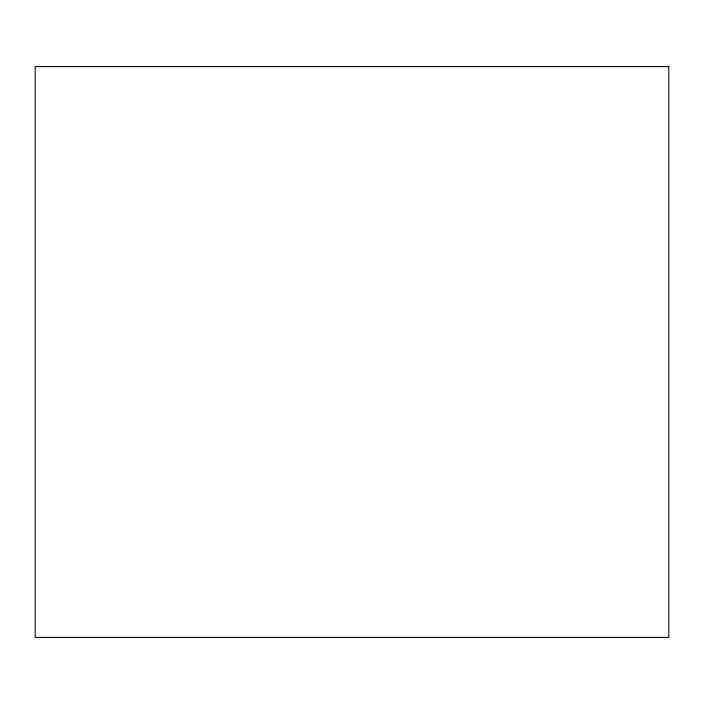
<?xml version="1.0" encoding="UTF-8"?>
<svg xmlns="http://www.w3.org/2000/svg" width="704" height="704" viewBox="0 0 704 704"><rect width="100%" height="100%" fill="white"/><g stroke="black" fill="none" stroke-linecap="round" stroke-linejoin="round"><path stroke-width="1.06" d="M668.8 66.598L35.2 66.598L35.2 637.402L668.8 637.402L668.8 66.598"/></g></svg>
